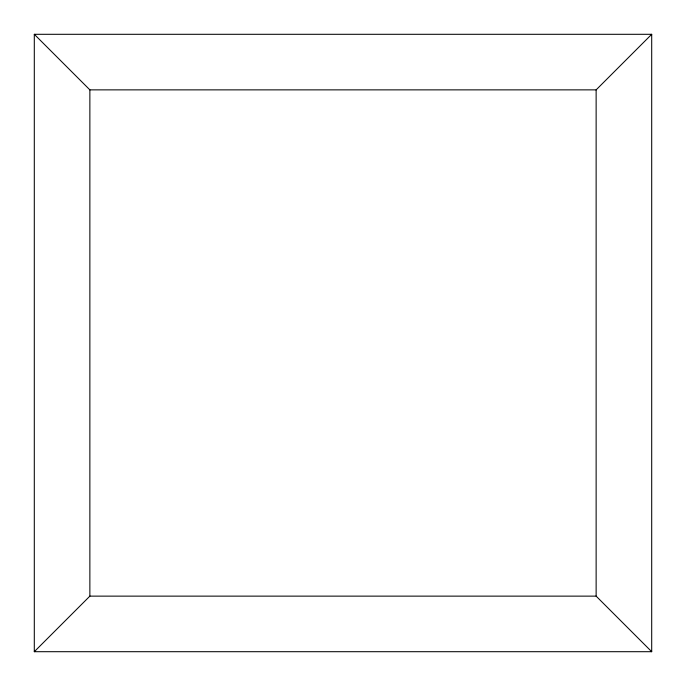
<?xml version="1.0" encoding="UTF-8"?>
<svg xmlns="http://www.w3.org/2000/svg" width="686" height="686" viewBox="0 0 686 686"><rect width="100%" height="100%" fill="white"/><g stroke="black" fill="none" stroke-linecap="round" stroke-linejoin="round"><path stroke-width="1.03" d="M34.3 651.7L89.866 596.134L89.866 89.866L34.3 34.3L34.3 651.7L651.7 651.7L651.7 34.3L34.3 34.3M89.866 89.866L596.134 89.866L651.7 34.3M89.866 596.134L596.134 596.134L651.7 651.7M596.134 89.866L596.134 596.134"/></g></svg>
